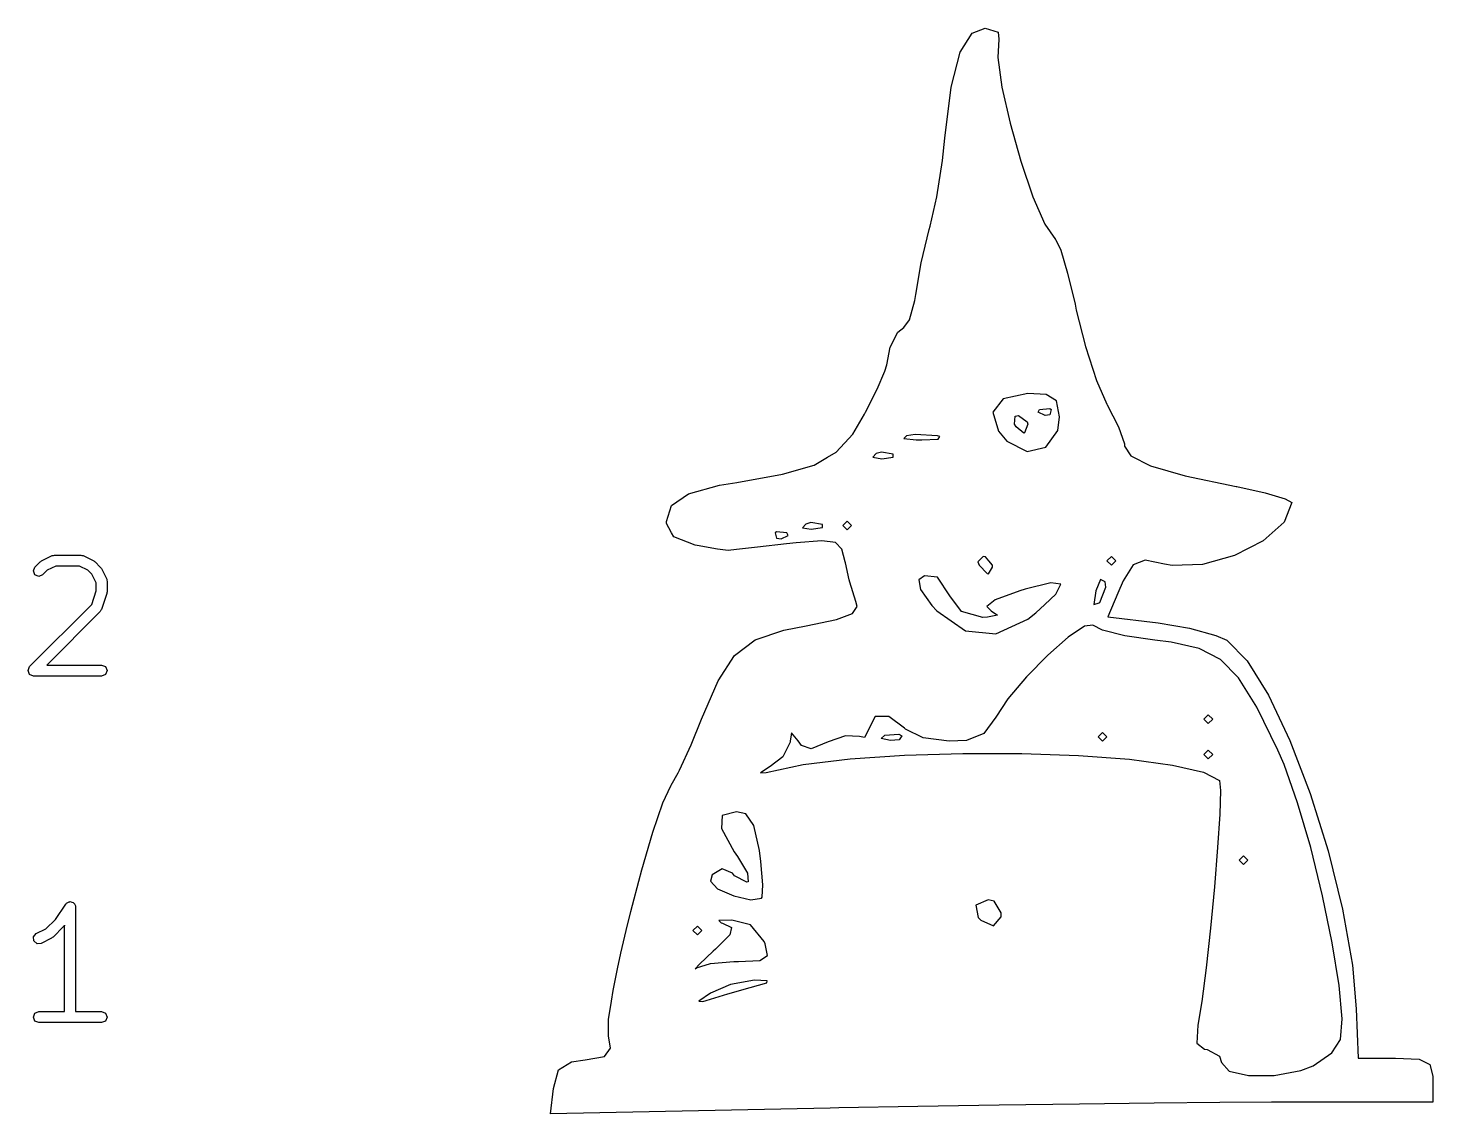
# Model space of a CAD drawing. Extents: x 85.3 to 113.2, y -106.5 to -93.2.
# Drawn here: x 105.62 to 112, y -106.53 to -101.6 of the extents above; entities that cross this region are included whole.
import ezdxf

# ---------------------------------------------------------------- set-up
doc = ezdxf.new("R2010")
doc.units = 0
doc.layers.add('BLACK', color=7, linetype='CONTINUOUS')

msp = doc.modelspace()

# ---------------------------------------------------------------- linework, layer by layer
at = {"layer": 'BLACK', "linetype": 'CONTINUOUS'}
for p, q in [((109.908, -101.623), (109.967, -101.6)), ((109.967, -101.6), (110.026, -101.619)), ((109.854, -101.71), (109.908, -101.623)), ((110.029, -101.651), (110.024, -101.733)), ((110.026, -101.619), (110.029, -101.651)), ((109.812, -101.868), (109.854, -101.71)), ((110.024, -101.733), (110.043, -101.868)), ((109.784, -102.1), (109.812, -101.868)), ((110.043, -101.868), (110.08, -102.032)), ((110.08, -102.032), (110.129, -102.205)), ((109.773, -102.201), (109.784, -102.1)), ((109.747, -102.367), (109.773, -102.201)), ((110.129, -102.205), (110.184, -102.366)), ((109.717, -102.5), (109.747, -102.367)), ((110.184, -102.366), (110.238, -102.491)), ((109.713, -102.515), (109.717, -102.5)), ((110.238, -102.491), (110.286, -102.56)), ((109.677, -102.667), (109.713, -102.515)), ((110.286, -102.56), (110.288, -102.562)), ((110.288, -102.562), (110.31, -102.609)), ((110.31, -102.609), (110.341, -102.713)), ((109.652, -102.81), (109.677, -102.667)), ((110.341, -102.713), (110.375, -102.854)), ((109.648, -102.837), (109.652, -102.81)), ((109.624, -102.925), (109.648, -102.837)), ((110.375, -102.854), (110.38, -102.881)), ((110.38, -102.881), (110.422, -103.047)), ((109.598, -102.96), (109.624, -102.925)), ((109.536, -103.05), (109.57, -102.981)), ((109.57, -102.981), (109.598, -102.96)), ((109.521, -103.13), (109.536, -103.05)), ((110.422, -103.047), (110.472, -103.201)), ((109.512, -103.158), (109.521, -103.13)), ((109.476, -103.241), (109.512, -103.158)), ((110.472, -103.201), (110.52, -103.309)), ((109.424, -103.345), (109.476, -103.241)), ((110.161, -103.26), (110.049, -103.284)), ((110.244, -103.265), (110.161, -103.26)), ((110.291, -103.294), (110.244, -103.265)), ((110.049, -103.284), (110.002, -103.345)), ((110.207, -103.345), (110.213, -103.333)), ((110.213, -103.333), (110.261, -103.329)), ((110.261, -103.329), (110.267, -103.333)), ((110.267, -103.333), (110.261, -103.357)), ((110.304, -103.366), (110.291, -103.294)), ((110.52, -103.309), (110.521, -103.311)), ((110.521, -103.311), (110.573, -103.412)), ((109.366, -103.445), (109.419, -103.354)), ((109.419, -103.354), (109.424, -103.345)), ((110.002, -103.345), (110.027, -103.431)), ((110.1, -103.4), (110.103, -103.363)), ((110.108, -103.412), (110.1, -103.4)), ((110.103, -103.363), (110.118, -103.36)), ((110.118, -103.36), (110.158, -103.389)), ((110.16, -103.4), (110.146, -103.439)), ((110.158, -103.389), (110.16, -103.4)), ((110.24, -103.36), (110.207, -103.345)), ((110.261, -103.357), (110.24, -103.36)), ((110.297, -103.428), (110.304, -103.366)), ((109.291, -103.527), (109.348, -103.464)), ((109.348, -103.464), (109.366, -103.445)), ((109.61, -103.452), (109.598, -103.464)), ((109.598, -103.464), (109.653, -103.47)), ((109.649, -103.446), (109.61, -103.452)), ((109.75, -103.452), (109.649, -103.446)), ((109.68, -103.471), (109.753, -103.467)), ((109.761, -103.456), (109.75, -103.452)), ((109.753, -103.467), (109.761, -103.456)), ((110.027, -103.431), (110.066, -103.477)), ((110.142, -103.44), (110.108, -103.412)), ((110.146, -103.439), (110.142, -103.44)), ((110.243, -103.504), (110.297, -103.428)), ((110.573, -103.412), (110.599, -103.489)), ((109.251, -103.55), (109.291, -103.527)), ((109.496, -103.526), (109.472, -103.533)), ((109.549, -103.536), (109.496, -103.526)), ((109.653, -103.47), (109.68, -103.471)), ((110.066, -103.477), (110.158, -103.524)), ((110.158, -103.524), (110.243, -103.504)), ((110.599, -103.489), (110.6, -103.499)), ((110.6, -103.499), (110.629, -103.544)), ((109.046, -103.627), (109.191, -103.585)), ((109.191, -103.585), (109.251, -103.55)), ((109.472, -103.533), (109.457, -103.55)), ((109.457, -103.55), (109.497, -103.557)), ((109.497, -103.557), (109.549, -103.549)), ((109.549, -103.549), (109.549, -103.536)), ((110.629, -103.544), (110.718, -103.588)), ((110.718, -103.588), (110.875, -103.634)), ((108.84, -103.664), (109.046, -103.627)), ((110.875, -103.634), (111.106, -103.682)), ((108.543, -103.769), (108.62, -103.716)), ((108.62, -103.716), (108.761, -103.677)), ((108.761, -103.677), (108.84, -103.664)), ((111.106, -103.682), (111.11, -103.683)), ((111.11, -103.683), (111.239, -103.711)), ((111.239, -103.711), (111.329, -103.738)), ((108.52, -103.842), (108.543, -103.769)), ((111.36, -103.756), (111.324, -103.845)), ((111.329, -103.738), (111.36, -103.756)), ((108.52, -103.85), (108.52, -103.842)), ((108.531, -103.87), (108.52, -103.85)), ((109.176, -103.846), (109.152, -103.853)), ((109.229, -103.856), (109.176, -103.846)), ((109.34, -103.84), (109.32, -103.86)), ((109.36, -103.86), (109.34, -103.84)), ((111.324, -103.845), (111.229, -103.929)), ((108.543, -103.893), (108.531, -103.87)), ((108.553, -103.912), (108.543, -103.893)), ((108.65, -103.949), (108.553, -103.912)), ((109.019, -103.889), (109.013, -103.893)), ((109.013, -103.893), (109.019, -103.917)), ((109.067, -103.893), (109.019, -103.889)), ((109.04, -103.92), (109.073, -103.905)), ((109.073, -103.905), (109.067, -103.893)), ((109.152, -103.853), (109.137, -103.87)), ((109.137, -103.87), (109.177, -103.877)), ((109.177, -103.877), (109.229, -103.869)), ((109.229, -103.86), (109.229, -103.856)), ((109.229, -103.869), (109.229, -103.86)), ((109.32, -103.86), (109.34, -103.88)), ((109.34, -103.88), (109.36, -103.86)), ((108.659, -103.951), (108.65, -103.949)), ((108.751, -103.968), (108.659, -103.951)), ((108.8, -103.973), (108.751, -103.968)), ((108.837, -103.969), (108.8, -103.973)), ((108.933, -103.958), (108.837, -103.969)), ((109.065, -103.943), (108.933, -103.958)), ((109.019, -103.917), (109.04, -103.92)), ((109.109, -103.939), (109.065, -103.943)), ((109.225, -103.929), (109.109, -103.939)), ((109.288, -103.937), (109.225, -103.929)), ((109.316, -103.968), (109.288, -103.937)), ((109.331, -104.025), (109.316, -103.968)), ((111.229, -103.929), (111.099, -103.996)), ((105.652, -104.049), (105.676, -104.025)), ((105.676, -104.025), (105.679, -104.023)), ((105.679, -104.023), (105.682, -104.02)), ((105.682, -104.02), (105.73, -103.996)), ((105.73, -103.996), (105.736, -103.996)), ((105.736, -103.996), (105.741, -103.994)), ((105.741, -103.994), (105.86, -103.994)), ((105.86, -103.994), (105.865, -103.996)), ((105.865, -103.996), (105.871, -103.996)), ((105.871, -103.996), (105.919, -104.02)), ((105.919, -104.02), (105.922, -104.023)), ((105.922, -104.023), (105.925, -104.025)), ((105.925, -104.025), (105.949, -104.049)), ((109.332, -104.029), (109.331, -104.025)), ((109.35, -104.107), (109.332, -104.029)), ((109.958, -104), (109.934, -104.025)), ((109.934, -104.025), (109.94, -104.04)), ((109.94, -104.04), (109.976, -104.078)), ((109.969, -104.002), (109.958, -104)), ((109.984, -104.02), (109.969, -104.002)), ((110, -104.04), (109.984, -104.02)), ((110, -104.049), (110, -104.04)), ((110.54, -104), (110.52, -104.02)), ((110.52, -104.02), (110.54, -104.04)), ((110.56, -104.02), (110.54, -104)), ((110.54, -104.04), (110.56, -104.02)), ((110.639, -104.038), (110.594, -104.111)), ((110.693, -104.018), (110.639, -104.038)), ((110.781, -104.035), (110.693, -104.018)), ((110.816, -104.042), (110.781, -104.035)), ((110.954, -104.037), (110.816, -104.042)), ((111.099, -103.996), (110.954, -104.037)), ((105.645, -104.066), (105.652, -104.049)), ((105.652, -104.084), (105.645, -104.066)), ((105.67, -104.091), (105.652, -104.084)), ((105.687, -104.084), (105.67, -104.091)), ((105.708, -104.063), (105.687, -104.084)), ((105.747, -104.044), (105.708, -104.063)), ((105.854, -104.044), (105.747, -104.044)), ((105.893, -104.063), (105.854, -104.044)), ((105.911, -104.081), (105.893, -104.063)), ((105.93, -104.12), (105.911, -104.081)), ((105.949, -104.049), (105.951, -104.052)), ((105.951, -104.052), (105.954, -104.055)), ((105.954, -104.055), (105.978, -104.103)), ((105.978, -104.103), (105.978, -104.108)), ((109.691, -104.088), (109.666, -104.107)), ((109.75, -104.095), (109.691, -104.088)), ((109.807, -104.18), (109.75, -104.095)), ((109.976, -104.078), (109.982, -104.08)), ((109.982, -104.08), (110, -104.049)), ((110.491, -104.105), (110.469, -104.157)), ((110.512, -104.115), (110.491, -104.105)), ((105.91, -104.219), (105.93, -104.157)), ((105.93, -104.157), (105.93, -104.12)), ((105.979, -104.169), (105.955, -104.241)), ((105.978, -104.108), (105.98, -104.114)), ((105.98, -104.161), (105.979, -104.165)), ((105.979, -104.165), (105.979, -104.169)), ((105.98, -104.114), (105.98, -104.161)), ((109.353, -104.117), (109.35, -104.107)), ((109.38, -104.205), (109.353, -104.117)), ((109.666, -104.107), (109.673, -104.15)), ((109.673, -104.15), (109.725, -104.223)), ((110.124, -104.157), (110.012, -104.198)), ((110.148, -104.149), (110.124, -104.157)), ((110.265, -104.12), (110.148, -104.149)), ((110.311, -104.127), (110.265, -104.12)), ((110.288, -104.172), (110.311, -104.127)), ((110.469, -104.157), (110.46, -104.219)), ((110.487, -104.209), (110.515, -104.14)), ((110.515, -104.14), (110.512, -104.115)), ((110.57, -104.167), (110.524, -104.275)), ((110.594, -104.111), (110.57, -104.167)), ((105.628, -104.501), (105.91, -104.219)), ((109.364, -104.26), (109.385, -104.228)), ((109.385, -104.228), (109.38, -104.205)), ((109.725, -104.223), (109.747, -104.247)), ((109.859, -104.251), (109.807, -104.18)), ((110.012, -104.198), (109.974, -104.228)), ((109.974, -104.228), (109.994, -104.247)), ((110.197, -104.256), (110.238, -104.219)), ((110.238, -104.219), (110.288, -104.172)), ((110.46, -104.219), (110.485, -104.211)), ((110.485, -104.211), (110.487, -104.209)), ((105.949, -104.251), (105.706, -104.494)), ((105.951, -104.245), (105.949, -104.251)), ((105.955, -104.241), (105.951, -104.245)), ((109.154, -104.315), (109.292, -104.287)), ((109.292, -104.287), (109.364, -104.26)), ((109.747, -104.247), (109.877, -104.339)), ((109.956, -104.277), (109.859, -104.251)), ((109.978, -104.276), (109.956, -104.277)), ((110.023, -104.267), (109.978, -104.276)), ((109.994, -104.247), (110.023, -104.267)), ((110.015, -104.352), (110.161, -104.285)), ((110.161, -104.285), (110.197, -104.256)), ((110.524, -104.275), (110.752, -104.302)), ((108.922, -104.379), (109.053, -104.335)), ((109.053, -104.335), (109.154, -104.315)), ((109.877, -104.339), (110.015, -104.352)), ((110.418, -104.317), (110.344, -104.367)), ((110.456, -104.313), (110.418, -104.317)), ((110.499, -104.336), (110.456, -104.313)), ((110.601, -104.361), (110.499, -104.336)), ((110.752, -104.302), (110.894, -104.326)), ((110.894, -104.326), (111.014, -104.359)), ((111.014, -104.359), (111.064, -104.381)), ((108.829, -104.45), (108.922, -104.379)), ((110.344, -104.367), (110.251, -104.449)), ((110.738, -104.381), (110.601, -104.361)), ((110.812, -104.39), (110.738, -104.381)), ((110.939, -104.418), (110.812, -104.39)), ((111.036, -104.468), (110.939, -104.418)), ((111.064, -104.381), (111.156, -104.474)), ((108.754, -104.565), (108.829, -104.45)), ((110.251, -104.449), (110.154, -104.548)), ((111.118, -104.552), (111.036, -104.468)), ((111.156, -104.474), (111.254, -104.631)), ((105.621, -104.519), (105.628, -104.501)), ((105.628, -104.536), (105.621, -104.519)), ((105.646, -104.544), (105.628, -104.536)), ((105.955, -104.544), (105.646, -104.544)), ((105.706, -104.494), (105.955, -104.494)), ((105.955, -104.494), (105.973, -104.501)), ((105.973, -104.536), (105.955, -104.544)), ((105.973, -104.501), (105.98, -104.519)), ((105.98, -104.519), (105.973, -104.536)), ((110.154, -104.548), (110.07, -104.648)), ((108.679, -104.74), (108.754, -104.565)), ((111.2, -104.685), (111.118, -104.552)), ((110.07, -104.648), (110.016, -104.73)), ((111.254, -104.631), (111.351, -104.837)), ((108.632, -104.856), (108.679, -104.74)), ((109.468, -104.728), (109.44, -104.78)), ((109.53, -104.728), (109.468, -104.728)), ((109.6, -104.78), (109.53, -104.728)), ((110.016, -104.73), (109.961, -104.805)), ((110.96, -104.74), (110.98, -104.72)), ((110.98, -104.76), (110.96, -104.74)), ((110.98, -104.72), (111, -104.74)), ((111, -104.74), (110.98, -104.76)), ((111.296, -104.88), (111.2, -104.685)), ((109.088, -104.802), (109.081, -104.839)), ((109.118, -104.838), (109.088, -104.802)), ((109.44, -104.782), (109.419, -104.823)), ((109.44, -104.78), (109.44, -104.782)), ((109.605, -104.785), (109.6, -104.78)), ((109.685, -104.825), (109.605, -104.785)), ((109.961, -104.805), (109.882, -104.836)), ((110.48, -104.82), (110.5, -104.8)), ((110.5, -104.8), (110.52, -104.82)), ((108.579, -104.972), (108.632, -104.856)), ((109.081, -104.844), (109.048, -104.91)), ((109.081, -104.839), (109.081, -104.844)), ((109.133, -104.859), (109.118, -104.838)), ((109.177, -104.875), (109.133, -104.859)), ((109.254, -104.843), (109.177, -104.875)), ((109.332, -104.815), (109.254, -104.843)), ((109.396, -104.818), (109.332, -104.815)), ((109.419, -104.823), (109.396, -104.818)), ((109.494, -104.827), (109.512, -104.813)), ((109.537, -104.837), (109.494, -104.827)), ((109.512, -104.813), (109.575, -104.808)), ((109.577, -104.834), (109.537, -104.837)), ((109.575, -104.808), (109.589, -104.816)), ((109.589, -104.816), (109.577, -104.834)), ((109.804, -104.84), (109.685, -104.825)), ((109.882, -104.836), (109.804, -104.84)), ((110.5, -104.84), (110.48, -104.82)), ((110.52, -104.82), (110.5, -104.84)), ((111.351, -104.837), (111.443, -105.078)), ((109.048, -104.91), (108.99, -104.955)), ((109.14, -104.946), (109.354, -104.92)), ((109.354, -104.92), (109.601, -104.903)), ((109.601, -104.903), (109.865, -104.895)), ((109.865, -104.895), (110.133, -104.896)), ((110.133, -104.896), (110.39, -104.905)), ((110.39, -104.905), (110.623, -104.922)), ((110.623, -104.922), (110.818, -104.948)), ((110.96, -104.9), (110.98, -104.88)), ((110.98, -104.92), (110.96, -104.9)), ((110.98, -104.88), (111, -104.9)), ((111, -104.9), (110.98, -104.92)), ((111.325, -104.946), (111.296, -104.88)), ((108.541, -105.04), (108.573, -104.983)), ((108.573, -104.983), (108.579, -104.972)), ((108.99, -104.955), (108.947, -104.983)), ((108.947, -104.983), (108.972, -104.982)), ((108.972, -104.982), (109.14, -104.946)), ((110.818, -104.948), (110.959, -104.981)), ((110.959, -104.981), (111.031, -105.018)), ((111.385, -105.119), (111.325, -104.946)), ((108.503, -105.12), (108.539, -105.043)), ((108.539, -105.043), (108.541, -105.04)), ((111.031, -105.018), (111.036, -105.063)), ((108.458, -105.253), (108.503, -105.12)), ((111.036, -105.063), (111.032, -105.171)), ((111.445, -105.323), (111.385, -105.119)), ((111.443, -105.078), (111.525, -105.338)), ((108.773, -105.178), (108.77, -105.237)), ((108.838, -105.16), (108.773, -105.178)), ((108.88, -105.17), (108.838, -105.16)), ((108.917, -105.223), (108.88, -105.17)), ((111.032, -105.171), (111.022, -105.323)), ((108.408, -105.424), (108.458, -105.253)), ((108.77, -105.237), (108.827, -105.342)), ((108.942, -105.337), (108.917, -105.223)), ((108.827, -105.342), (108.843, -105.364)), ((108.843, -105.364), (108.887, -105.439)), ((108.948, -105.387), (108.942, -105.337)), ((111.022, -105.323), (111.008, -105.502)), ((111.12, -105.38), (111.14, -105.36)), ((111.14, -105.4), (111.12, -105.38)), ((111.14, -105.36), (111.16, -105.38)), ((111.16, -105.38), (111.14, -105.4)), ((111.499, -105.542), (111.445, -105.323)), ((111.525, -105.338), (111.59, -105.603)), ((108.394, -105.475), (108.408, -105.424)), ((108.773, -105.419), (108.728, -105.447)), ((108.82, -105.439), (108.773, -105.419)), ((108.828, -105.451), (108.82, -105.439)), ((108.887, -105.439), (108.891, -105.478)), ((108.957, -105.492), (108.948, -105.387)), ((108.366, -105.584), (108.394, -105.475)), ((108.728, -105.447), (108.72, -105.475)), ((108.72, -105.475), (108.752, -105.51)), ((108.885, -105.48), (108.828, -105.451)), ((108.891, -105.478), (108.885, -105.48)), ((108.954, -105.549), (108.957, -105.492)), ((111.008, -105.502), (110.99, -105.689)), ((105.801, -105.573), (105.807, -105.569)), ((105.807, -105.569), (105.81, -105.569)), ((105.81, -105.569), (105.812, -105.568)), ((105.812, -105.568), (105.819, -105.571)), ((105.819, -105.571), (105.826, -105.573)), ((108.752, -105.51), (108.825, -105.542)), ((108.825, -105.542), (108.903, -105.56)), ((108.903, -105.56), (108.952, -105.553)), ((108.952, -105.553), (108.954, -105.549)), ((109.98, -105.56), (109.925, -105.584)), ((110.008, -105.567), (109.98, -105.56)), ((110.04, -105.62), (110.008, -105.567)), ((111.543, -105.756), (111.499, -105.542)), ((105.745, -105.649), (105.792, -105.58)), ((105.792, -105.58), (105.794, -105.578)), ((105.794, -105.578), (105.795, -105.576)), ((105.795, -105.576), (105.801, -105.573)), ((105.826, -105.573), (105.828, -105.575)), ((105.828, -105.575), (105.83, -105.576)), ((105.83, -105.576), (105.833, -105.582)), ((105.833, -105.582), (105.837, -105.588)), ((105.837, -105.588), (105.836, -105.591)), ((105.836, -105.591), (105.837, -105.593)), ((105.837, -105.593), (105.837, -106.068)), ((108.337, -105.7), (108.358, -105.614)), ((108.358, -105.614), (108.366, -105.584)), ((109.925, -105.584), (109.935, -105.64)), ((110.039, -105.637), (110.04, -105.62)), ((111.59, -105.603), (111.635, -105.857)), ((105.658, -105.714), (105.702, -105.692)), ((105.702, -105.692), (105.745, -105.649)), ((105.782, -105.682), (105.735, -105.73)), ((105.783, -105.68), (105.782, -105.682)), ((105.786, -105.679), (105.783, -105.68)), ((105.787, -105.676), (105.786, -105.679)), ((105.787, -106.068), (105.787, -105.676)), ((108.313, -105.803), (108.337, -105.7)), ((108.66, -105.68), (108.64, -105.7)), ((108.64, -105.7), (108.66, -105.72)), ((108.68, -105.7), (108.66, -105.68)), ((108.66, -105.72), (108.68, -105.7)), ((108.816, -105.653), (108.757, -105.654)), ((108.757, -105.654), (108.768, -105.665)), ((108.768, -105.665), (108.774, -105.667)), ((108.774, -105.667), (108.815, -105.686)), ((108.815, -105.686), (108.807, -105.719)), ((108.902, -105.674), (108.816, -105.653)), ((108.964, -105.75), (108.902, -105.674)), ((109.935, -105.64), (109.947, -105.653)), ((109.947, -105.653), (110.005, -105.679)), ((110.005, -105.679), (110.039, -105.637)), ((110.99, -105.689), (110.971, -105.869)), ((105.646, -105.728), (105.658, -105.714)), ((105.647, -105.747), (105.646, -105.728)), ((105.662, -105.76), (105.647, -105.747)), ((105.681, -105.759), (105.662, -105.76)), ((105.728, -105.735), (105.681, -105.759)), ((105.731, -105.732), (105.728, -105.735)), ((105.735, -105.73), (105.731, -105.732)), ((108.807, -105.719), (108.743, -105.784)), ((108.968, -105.76), (108.964, -105.75)), ((108.978, -105.814), (108.968, -105.76)), ((111.574, -105.949), (111.543, -105.756)), ((108.298, -105.874), (108.313, -105.803)), ((108.732, -105.794), (108.67, -105.853)), ((108.743, -105.784), (108.732, -105.794)), ((108.943, -105.836), (108.978, -105.814)), ((108.278, -105.973), (108.298, -105.874)), ((108.67, -105.853), (108.65, -105.874)), ((108.65, -105.874), (108.656, -105.87)), ((108.656, -105.87), (108.72, -105.85)), ((108.72, -105.85), (108.825, -105.84)), ((108.825, -105.84), (108.847, -105.84)), ((108.847, -105.84), (108.943, -105.836)), ((110.971, -105.869), (110.951, -106.022)), ((111.635, -105.857), (111.652, -106.055)), ((108.81, -105.945), (108.72, -105.984)), ((108.92, -105.926), (108.81, -105.945)), ((108.9, -105.959), (108.976, -105.938)), ((108.977, -105.929), (108.92, -105.926)), ((108.976, -105.938), (108.977, -105.929)), ((111.588, -106.101), (111.574, -105.949)), ((108.27, -106.021), (108.278, -105.973)), ((108.72, -105.984), (108.667, -106.021)), ((108.685, -106.023), (108.7, -106.018)), ((108.7, -106.018), (108.798, -105.987)), ((108.798, -105.987), (108.9, -105.959)), ((105.645, -106.093), (105.652, -106.076)), ((105.652, -106.076), (105.67, -106.068)), ((105.67, -106.068), (105.787, -106.068)), ((105.837, -106.068), (105.955, -106.068)), ((105.955, -106.068), (105.973, -106.076)), ((105.973, -106.076), (105.98, -106.093)), ((108.257, -106.104), (108.27, -106.021)), ((108.667, -106.021), (108.685, -106.023)), ((110.951, -106.022), (110.933, -106.13)), ((111.652, -106.055), (111.66, -106.28)), ((105.652, -106.111), (105.645, -106.093)), ((105.67, -106.118), (105.652, -106.111)), ((105.955, -106.118), (105.67, -106.118)), ((105.973, -106.111), (105.955, -106.118)), ((105.98, -106.093), (105.973, -106.111)), ((108.256, -106.178), (108.257, -106.104)), ((110.933, -106.13), (110.928, -106.212)), ((111.581, -106.195), (111.588, -106.101)), ((108.265, -106.235), (108.256, -106.178)), ((111.541, -106.255), (111.581, -106.195)), ((108.15, -106.287), (108.238, -106.272)), ((108.238, -106.272), (108.265, -106.235)), ((110.928, -106.212), (110.963, -106.239)), ((110.963, -106.239), (110.975, -106.24)), ((110.975, -106.24), (111.031, -106.27)), ((111.031, -106.27), (111.04, -106.3)), ((111.457, -106.314), (111.541, -106.255)), ((108.007, -106.417), (108.029, -106.333)), ((108.029, -106.333), (108.088, -106.297)), ((108.088, -106.297), (108.15, -106.287)), ((111.04, -106.3), (111.075, -106.339)), ((111.279, -106.358), (111.4, -106.335)), ((111.4, -106.335), (111.457, -106.314)), ((111.66, -106.28), (111.83, -106.28)), ((111.83, -106.28), (111.937, -106.285)), ((111.937, -106.285), (111.986, -106.308)), ((111.986, -106.308), (112, -106.361)), ((111.075, -106.339), (111.163, -106.359)), ((111.163, -106.359), (111.279, -106.358)), ((112, -106.361), (112, -106.38)), ((112, -106.38), (112, -106.48)), ((107.993, -106.533), (108.007, -106.417)), ((109.263, -106.507), (107.993, -106.533)), ((109.302, -106.506), (109.263, -106.507)), ((109.661, -106.499), (109.302, -106.506)), ((110.031, -106.493), (109.661, -106.499)), ((110.396, -106.488), (110.031, -106.493)), ((110.735, -106.484), (110.396, -106.488)), ((111.032, -106.481), (110.735, -106.484)), ((111.267, -106.48), (111.032, -106.481)), ((112, -106.48), (111.267, -106.48))]:
    msp.add_line(p, q, dxfattribs=at)

doc.saveas('drawing.dxf')
